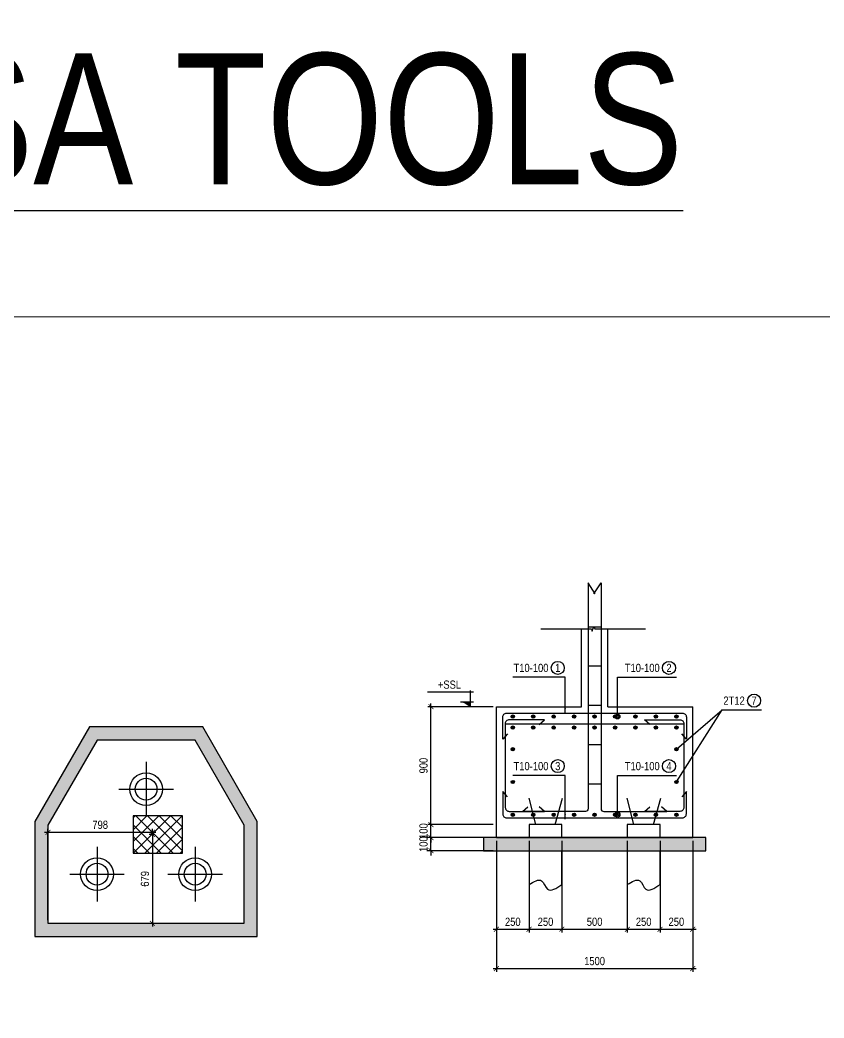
# Model space of a CAD drawing. Header units: millimetres. Extents: x -360107 to 123116000, y -52137 to 86044500.
# Drawn here: x -289887 to -283743, y 144107 to 151731 of the extents above; entities that cross this region are included whole.
import ezdxf
from ezdxf.enums import TextEntityAlignment as Align

# ---------------------------------------------------------------- set-up
doc = ezdxf.new("R2010")
doc.units = ezdxf.units.MM
doc.header["$LTSCALE"] = 100
doc.header["$MEASUREMENT"] = 0
doc.layers.get('Defpoints').update_dxf_attribs({"color": 250})
for name, color, linetype in [('02-GB-Col', 2, 'Continuous'), ('04-GB-Dim', 146, 'Continuous'), ('05-GB-Hatch', 8, 'Continuous'), ('10-GB-Text', 4, 'Continuous'), ('11-GB-Cao Do', 7, 'Continuous'), ('19-GB-Tie', 210, 'Continuous'), ('S-Dimension', 7, 'Continuous')]:
    doc.layers.add(name, color=color, linetype=linetype)
for name, color, linetype, lineweight in [('12-GB-Ky Hieu', 232, 'Continuous', 13), ('18-GB-Reinf', 10, 'Continuous', 25), ('20-GB-GC', 145, 'Continuous', 25), ('21-GB-BD', 90, 'Continuous', 25)]:
    doc.layers.add(name, color=color, linetype=linetype, lineweight=lineweight)
doc.styles.add('02-GB-VNI-Helve', font='VNI-Helve-Condense.TTF')
doc.styles.add('VNI-Helve', font='VNI-Helve-Condense.TTF')
doc.dimstyles.new('GB 25', dxfattribs={"dimscale": 0.25, "dimtxt": 250, "dimasz": 150, "dimexe": 100, "dimexo": 100, "dimgap": 100, "dimtad": 1, "dimdec": 0, "dimzin": 0, "dimdsep": 46, "dimtxsty": 'VNI-Helve', "dimblk": 'ARCHTICK', "dimcen": 100, "dimdle": 100, "dimclrd": 256, "dimclre": 256, "dimclrt": 71, "dimadec": 0, "dimazin": 0, "dimtfac": 1, "dimtdec": 0, "dimtix": 1, "dimtmove": 0, "dimatfit": 3, "dimfxl": 3.75, "dimtolj": 1, "dimtzin": 0, "dimarcsym": 0})
pattern_1 = [(50, (-314760.5, 17768.5), (71.726018, -6.275213), [7.5, -82.5]), (355, (-314760.5, 17768.5), (-13.875133, 75.219213), [6, -66]), (100.451444, (-314754.52, 17767.98), (57.850885, 68.944), [6.37402, -70.11421]), (46.1842, (-314760.5, 17788.5), (106.724133, -16.55193), [11.25, -123.75]), (96.63564, (-314751.61, 17787.12), (93.466195, 97.41186), [9.56103, -105.17138]), (351.18416, (-314760.5, 17788.5), (93.46619, 97.41186), [9, -99]), (21, (-314750.5, 17783.5), (59.690705, -40.26189), [7.5, -82.5]), (326, (-314750.5, 17783.5), (24.331533, 72.515005), [6, -66]), (71.451445, (-314745.526, 17780.145), (84.022238, 32.253115), [6.37402, -70.11421]), (37.5, (-314760.5, 17768.5), (1.2159855, 33.2893854), [0, -65.2, 0, -67, 0, -66.25]), (7.5, (-314760.5, 17768.5), (26.306954, 39.441171), [0, -38.2, 0, -63.7, 0, -25.25]), (327.5, (-314782.8, 17768.5), (53.3822436, -2.255487), [0, -25, 0, -78, 0, -103.5]), (317.5, (-314792.8, 17768.5), (58.318617, 10.010498), [0, -32.5, 0, -51.8, 0, -73.5])]

# ---------------------------------------------------------------- blocks, each defined once
blk = doc.blocks.new('*U775')
for p, q in [((0, 208.3), (0, -208.3)), ((-208.3, 0), (208.3, 0))]:
    blk.add_line(p, q)
for radius in [125, 83.3]:
    blk.add_circle((0, 0), radius)
blk = doc.blocks.new('*U251')
at = {"layer": '05-GB-Hatch'}
h = blk.add_hatch(dxfattribs=at)
h.set_pattern_fill('ANSI37', color=256, scale=20)
h.set_pattern_definition([(45, (-22, 85.18), (-44.901, 44.901), []), (135, (-22, 85.18), (-44.901, -44.901), [])])
h.paths.add_polyline_path([(378, 285.2), (0, 285.2), (0, 0), (378, 0)])
at = {"layer": '02-GB-Col', "ltscale": 0.5}
blk.add_lwpolyline([(378, 285.2), (0, 285.2), (0, 0), (378, 0)], close=True, dxfattribs=at)
blk = doc.blocks.new('_ArchTick')
at = {"color": 0, "linetype": 'ByBlock', "const_width": 0.15}
blk.add_lwpolyline([(-0.5, -0.5), (0.5, 0.5)], dxfattribs=at)
blk = doc.blocks.new('*D252')
at = {"layer": '04-GB-Dim', "lineweight": -2, "transparency": 16777216}
for p, q in [((-286271.5, 146485.5), (-286771.5, 146485.5)), ((-286746.5, 145560.5), (-286746.5, 146510.5)), ((-286271.5, 145585.5), (-286771.5, 145585.5))]:
    blk.add_line(p, q, dxfattribs=at)
at = {"layer": 'Defpoints', "color": 0, "transparency": 16777216}
for p in [(-286746.5, 146485.5), (-286246.5, 146485.5), (-286246.5, 145585.5)]:
    blk.add_point(p, dxfattribs=at)
at = {"layer": '04-GB-Dim', "lineweight": -2, "transparency": 16777216, "xscale": 37.5, "yscale": 37.5, "zscale": 37.5}
for p, rotation in [((-286746.5, 146485.5), 90), ((-286746.5, 145585.5), 270)]:
    blk.add_blockref('_ArchTick', p, dxfattribs=dict(at, rotation=rotation))
at = {"layer": '04-GB-Dim', "color": 71, "transparency": 16777216, "insert": (-286803.4, 146035.5), "char_height": 62.5, "attachment_point": 5, "rotation": 90, "style": 'VNI-Helve'}
blk.add_mtext('\\A1;900', dxfattribs=at)
blk = doc.blocks.new('*D253')
at = {"layer": '04-GB-Dim', "lineweight": -2, "transparency": 16777216}
for p, q in [((-286746.5, 145585.5), (-286746.5, 145623)), ((-286271.5, 145585.5), (-286771.5, 145585.5)), ((-286746.5, 145485.5), (-286746.5, 145585.5)), ((-286271.5, 145485.5), (-286771.5, 145485.5)), ((-286746.5, 145485.5), (-286746.5, 145448))]:
    blk.add_line(p, q, dxfattribs=at)
at = {"layer": 'Defpoints', "color": 0, "transparency": 16777216}
for p in [(-286746.5, 145585.5), (-286246.5, 145585.5), (-286246.5, 145485.5)]:
    blk.add_point(p, dxfattribs=at)
at = {"layer": '04-GB-Dim', "lineweight": -2, "transparency": 16777216, "xscale": 37.5, "yscale": 37.5, "zscale": 37.5}
for p, rotation in [((-286746.5, 145585.5), 270), ((-286746.5, 145485.5), 90)]:
    blk.add_blockref('_ArchTick', p, dxfattribs=dict(at, rotation=rotation))
at = {"layer": '04-GB-Dim', "color": 71, "transparency": 16777216, "insert": (-286803.4, 145535.5), "char_height": 62.5, "attachment_point": 5, "rotation": 90, "style": 'VNI-Helve'}
blk.add_mtext('\\A1;100', dxfattribs=at)
blk = doc.blocks.new('*D254')
at = {"layer": '04-GB-Dim', "lineweight": -2, "transparency": 16777216}
for p, q in [((-286271.5, 145485.5), (-286771.5, 145485.5)), ((-286746.5, 145485.5), (-286746.5, 145523)), ((-286746.5, 145385.5), (-286746.5, 145485.5)), ((-286271.5, 145385.5), (-286771.5, 145385.5)), ((-286746.5, 145385.5), (-286746.5, 145348))]:
    blk.add_line(p, q, dxfattribs=at)
at = {"layer": 'Defpoints', "color": 0, "transparency": 16777216}
for p in [(-286746.5, 145485.5), (-286246.5, 145485.5), (-286246.5, 145385.5)]:
    blk.add_point(p, dxfattribs=at)
at = {"layer": '04-GB-Dim', "lineweight": -2, "transparency": 16777216, "xscale": 37.5, "yscale": 37.5, "zscale": 37.5}
for p, rotation in [((-286746.5, 145485.5), 270), ((-286746.5, 145385.5), 90)]:
    blk.add_blockref('_ArchTick', p, dxfattribs=dict(at, rotation=rotation))
at = {"layer": '04-GB-Dim', "color": 71, "transparency": 16777216, "insert": (-286803.4, 145435.5), "char_height": 62.5, "attachment_point": 5, "rotation": 90, "style": 'VNI-Helve'}
blk.add_mtext('\\A1;100', dxfattribs=at)
blk = doc.blocks.new('*D255')
at = {"layer": '04-GB-Dim', "lineweight": -2, "transparency": 16777216}
for p, q in [((-286246.5, 145460.5), (-286246.5, 144760.5)), ((-285996.5, 145460.5), (-285996.5, 144760.5)), ((-286271.5, 144785.5), (-285971.5, 144785.5))]:
    blk.add_line(p, q, dxfattribs=at)
at = {"layer": 'Defpoints', "color": 0, "transparency": 16777216}
for p in [(-286246.5, 145485.5), (-285996.5, 145485.5), (-285996.5, 144785.5)]:
    blk.add_point(p, dxfattribs=at)
at = {"layer": '04-GB-Dim', "lineweight": -2, "transparency": 16777216, "xscale": 37.5, "yscale": 37.5, "zscale": 37.5, "rotation": 180}
blk.add_blockref('_ArchTick', (-286246.5, 144785.5), dxfattribs=at)
at = {"layer": '04-GB-Dim', "lineweight": -2, "transparency": 16777216, "xscale": 37.5, "yscale": 37.5, "zscale": 37.5}
blk.add_blockref('_ArchTick', (-285996.5, 144785.5), dxfattribs=at)
at = {"layer": '04-GB-Dim', "color": 71, "transparency": 16777216, "insert": (-286121.5, 144842.4), "char_height": 62.5, "attachment_point": 5, "style": 'VNI-Helve'}
blk.add_mtext('\\A1;250', dxfattribs=at)
blk = doc.blocks.new('*D256')
at = {"layer": '04-GB-Dim', "lineweight": -2, "transparency": 16777216}
for p, q in [((-285996.5, 145460.5), (-285996.5, 144760.5)), ((-285746.5, 145460.5), (-285746.5, 144760.5)), ((-286021.5, 144785.5), (-285721.5, 144785.5))]:
    blk.add_line(p, q, dxfattribs=at)
at = {"layer": 'Defpoints', "color": 0, "transparency": 16777216}
for p in [(-285996.5, 145485.5), (-285746.5, 145485.5), (-285746.5, 144785.5)]:
    blk.add_point(p, dxfattribs=at)
at = {"layer": '04-GB-Dim', "lineweight": -2, "transparency": 16777216, "xscale": 37.5, "yscale": 37.5, "zscale": 37.5, "rotation": 180}
blk.add_blockref('_ArchTick', (-285996.5, 144785.5), dxfattribs=at)
at = {"layer": '04-GB-Dim', "lineweight": -2, "transparency": 16777216, "xscale": 37.5, "yscale": 37.5, "zscale": 37.5}
blk.add_blockref('_ArchTick', (-285746.5, 144785.5), dxfattribs=at)
at = {"layer": '04-GB-Dim', "color": 71, "transparency": 16777216, "insert": (-285871.5, 144842.4), "char_height": 62.5, "attachment_point": 5, "style": 'VNI-Helve'}
blk.add_mtext('\\A1;250', dxfattribs=at)
blk = doc.blocks.new('*D257')
at = {"layer": '04-GB-Dim', "lineweight": -2, "transparency": 16777216}
for p, q in [((-285746.5, 145460.5), (-285746.5, 144760.5)), ((-285246.5, 145460.5), (-285246.5, 144760.5)), ((-285771.5, 144785.5), (-285221.5, 144785.5))]:
    blk.add_line(p, q, dxfattribs=at)
at = {"layer": 'Defpoints', "color": 0, "transparency": 16777216}
for p in [(-285746.5, 145485.5), (-285246.5, 145485.5), (-285246.5, 144785.5)]:
    blk.add_point(p, dxfattribs=at)
at = {"layer": '04-GB-Dim', "lineweight": -2, "transparency": 16777216, "xscale": 37.5, "yscale": 37.5, "zscale": 37.5, "rotation": 180}
blk.add_blockref('_ArchTick', (-285746.5, 144785.5), dxfattribs=at)
at = {"layer": '04-GB-Dim', "lineweight": -2, "transparency": 16777216, "xscale": 37.5, "yscale": 37.5, "zscale": 37.5}
blk.add_blockref('_ArchTick', (-285246.5, 144785.5), dxfattribs=at)
at = {"layer": '04-GB-Dim', "color": 71, "transparency": 16777216, "insert": (-285496.5, 144842.4), "char_height": 62.5, "attachment_point": 5, "style": 'VNI-Helve'}
blk.add_mtext('\\A1;500', dxfattribs=at)
blk = doc.blocks.new('*D258')
at = {"layer": '04-GB-Dim', "lineweight": -2, "transparency": 16777216}
for p, q in [((-285246.5, 145460.5), (-285246.5, 144760.5)), ((-284996.5, 145460.5), (-284996.5, 144760.5)), ((-285271.5, 144785.5), (-284971.5, 144785.5))]:
    blk.add_line(p, q, dxfattribs=at)
at = {"layer": 'Defpoints', "color": 0, "transparency": 16777216}
for p in [(-285246.5, 145485.5), (-284996.5, 145485.5), (-284996.5, 144785.5)]:
    blk.add_point(p, dxfattribs=at)
at = {"layer": '04-GB-Dim', "lineweight": -2, "transparency": 16777216, "xscale": 37.5, "yscale": 37.5, "zscale": 37.5, "rotation": 180}
blk.add_blockref('_ArchTick', (-285246.5, 144785.5), dxfattribs=at)
at = {"layer": '04-GB-Dim', "lineweight": -2, "transparency": 16777216, "xscale": 37.5, "yscale": 37.5, "zscale": 37.5}
blk.add_blockref('_ArchTick', (-284996.5, 144785.5), dxfattribs=at)
at = {"layer": '04-GB-Dim', "color": 71, "transparency": 16777216, "insert": (-285121.5, 144842.4), "char_height": 62.5, "attachment_point": 5, "style": 'VNI-Helve'}
blk.add_mtext('\\A1;250', dxfattribs=at)
blk = doc.blocks.new('*D259')
at = {"layer": '04-GB-Dim', "lineweight": -2, "transparency": 16777216}
for p, q in [((-284996.5, 145460.5), (-284996.5, 144760.5)), ((-284746.5, 145460.5), (-284746.5, 144760.5)), ((-285021.5, 144785.5), (-284721.5, 144785.5))]:
    blk.add_line(p, q, dxfattribs=at)
at = {"layer": 'Defpoints', "color": 0, "transparency": 16777216}
for p in [(-284996.5, 145485.5), (-284746.5, 145485.5), (-284746.5, 144785.5)]:
    blk.add_point(p, dxfattribs=at)
at = {"layer": '04-GB-Dim', "lineweight": -2, "transparency": 16777216, "xscale": 37.5, "yscale": 37.5, "zscale": 37.5, "rotation": 180}
blk.add_blockref('_ArchTick', (-284996.5, 144785.5), dxfattribs=at)
at = {"layer": '04-GB-Dim', "lineweight": -2, "transparency": 16777216, "xscale": 37.5, "yscale": 37.5, "zscale": 37.5}
blk.add_blockref('_ArchTick', (-284746.5, 144785.5), dxfattribs=at)
at = {"layer": '04-GB-Dim', "color": 71, "transparency": 16777216, "insert": (-284871.5, 144842.4), "char_height": 62.5, "attachment_point": 5, "style": 'VNI-Helve'}
blk.add_mtext('\\A1;250', dxfattribs=at)
blk = doc.blocks.new('*D260')
at = {"layer": '04-GB-Dim', "lineweight": -2, "transparency": 16777216}
for p, q in [((-286246.5, 145460.5), (-286246.5, 144460.5)), ((-284746.5, 145460.5), (-284746.5, 144460.5)), ((-286271.5, 144485.5), (-284721.5, 144485.5))]:
    blk.add_line(p, q, dxfattribs=at)
at = {"layer": 'Defpoints', "color": 0, "transparency": 16777216}
for p in [(-286246.5, 145485.5), (-284746.5, 145485.5), (-284746.5, 144485.5)]:
    blk.add_point(p, dxfattribs=at)
at = {"layer": '04-GB-Dim', "lineweight": -2, "transparency": 16777216, "xscale": 37.5, "yscale": 37.5, "zscale": 37.5, "rotation": 180}
blk.add_blockref('_ArchTick', (-286246.5, 144485.5), dxfattribs=at)
at = {"layer": '04-GB-Dim', "lineweight": -2, "transparency": 16777216, "xscale": 37.5, "yscale": 37.5, "zscale": 37.5}
blk.add_blockref('_ArchTick', (-284746.5, 144485.5), dxfattribs=at)
at = {"layer": '04-GB-Dim', "color": 71, "transparency": 16777216, "insert": (-285496.5, 144542.4), "char_height": 62.5, "attachment_point": 5, "style": 'VNI-Helve'}
blk.add_mtext('\\A1;1500', dxfattribs=at)
blk = doc.blocks.new('CAODODAM')
at = {"layer": '11-GB-Cao Do'}
h = blk.add_hatch(color=7, dxfattribs=at)
edge = h.paths.add_edge_path()
edge.add_line((-469, 240), (0, 240))
edge.add_line((0, 240), (0, 0))
edge.add_ellipse((-529, -455), major_axis=(0, 698), ratio=1, start_angle=-49.2955, end_angle=-4.9248)
at = {"layer": '11-GB-Cao Do', "color": 7}
for p, q in [((-2091, 720), (160, 720)), ((0, 787), (0, 0)), ((-469, 240), (160, 240)), ((492, 0), (-492, 0))]:
    blk.add_line(p, q, dxfattribs=at)
at = {"layer": '11-GB-Cao Do', "color": 7, "extrusion": (0, 0, -1)}
blk.add_ellipse((-529, -455), major_axis=(0, 698), ratio=1, start_param=0.085793, end_param=0.860207, dxfattribs=at)
at = {"layer": '11-GB-Cao Do', "color": 7, "style": '02-GB-VNI-Helve'}
blk.add_attdef('2', text='', height=400, dxfattribs=at).set_placement((-1016, 1080), align=Align.MIDDLE)
blk = doc.blocks.new('*U261')
at = {"layer": '05-GB-Hatch', "linetype": 'Continuous'}
blk.add_spline([(-125, -458.8, 0), (-29.8, -429.5), (16.1, -494), (125, -458.8, 0)], degree=3, dxfattribs=at)
at = {"layer": '18-GB-Reinf'}
for p, q in [((-75, 0), (-126.1, 200.2)), ((75, 0), (130.2, 200.2))]:
    blk.add_line(p, q, dxfattribs=at)
at = {"layer": '21-GB-BD', "ltscale": 20}
blk.add_lwpolyline([(125, -100), (125, 0), (-125, 0), (-125, -100)], dxfattribs=at)
at = {"layer": '21-GB-BD', "ltscale": 20, "elevation": 0}
for points in [[(-125, -200), (-125, -458.6)], [(125, -458.6), (125, -200)]]:
    blk.add_lwpolyline(points, dxfattribs=at)
blk = doc.blocks.new('*U262')
at = {"layer": '18-GB-Reinf', "elevation": 0}
for points in [[(9.1, 616.5), (-26.5, 576), (-26.5, 746, -0.414214), (3.5, 776), (1346.1, 775.7, -0.414214), (1376.1, 745.7), (1376.1, 576), (1340.5, 616.5)], [(252.1, 689.8), (292.6, 725.4), (22.4, 725.4, 0.414214), (-7.6, 695.4), (-7.4, 55.7, 0.414214), (22.6, 25.7), (292.8, 25.7), (252.3, 61.2)], [(1097.5, 689.8), (1057, 725.4), (1327.2, 725.4, -0.414214), (1357.2, 695.4), (1357.3, 55.7, -0.414214), (1327.3, 25.7), (1057.1, 25.7), (1097.6, 61.2)], [(9.2, 135.9), (-26.3, 176.4), (-26.3, 6.1, 0.414214), (3.7, -23.9), (1346.3, -23.6, 0.414214), (1376.3, 6.4), (1376.3, 176.7), (1340.7, 136.2)]]:
    blk.add_lwpolyline(points, format="xyb", dxfattribs=at)
blk = doc.blocks.new('rebar')
at = {"layer": '18-GB-Reinf', "transparency": 33554503}
h = blk.add_hatch(color=256, dxfattribs=at)
h.dxf.hatch_style = 1
edge = h.paths.add_edge_path()
edge.add_arc((0, 0), 10.8, 0, 360)
at = {"layer": '18-GB-Reinf'}
blk.add_circle((0, 0), 12.5, dxfattribs=at)
blk = doc.blocks.new('*U675')
at = {"layer": '20-GB-GC', "color": 145}
blk.add_circle((193.5, 31.2), 50, dxfattribs=at)
at = {"layer": '10-GB-Text', "style": '02-GB-VNI-Helve'}
blk.add_attdef('DAIC', text='', height=25, dxfattribs=at).set_placement((297.2, 123.6), align=Align.MIDDLE_LEFT)
blk.add_attdef('DAIO', (297.9, 65.8), '', height=25, dxfattribs=at)
blk.add_attdef('DAI', text='', height=62.5, dxfattribs=at).set_placement((122.5, 31.2), align=Align.MIDDLE_RIGHT)
at = {"layer": '10-GB-Text', "color": 141, "style": '02-GB-VNI-Helve'}
blk.add_attdef('A', text='', height=62.5, rotation=360, dxfattribs=at).set_placement((193.5, 31.2), align=Align.MIDDLE_CENTER)
blk = doc.blocks.new('*U392')
at = {"layer": '05-GB-Hatch'}
blk.add_lwpolyline([(-311, 594.4), (76.5, 594.3), (82.8, 577.2), (95.3, 611.5), (101.5, 594.3), (489.3, 594.3)], dxfattribs=at)
at = {"layer": '18-GB-Reinf', "elevation": 0}
for points in [[(104.7, 860.9), (50, 945.9), (50, -780, -0.414214), (30, -800), (-451.3, -800), (-410.8, -764.5)], [(95.3, 860.9), (150, 945.9), (150, -780, 0.414214), (170, -800), (651.3, -800), (610.8, -764.5)]]:
    blk.add_lwpolyline(points, format="xyb", dxfattribs=at)
at = {"layer": '19-GB-Tie'}
for p, q in [((50, 611, 0), (150, 611, 0)), ((50, 311, 0), (150, 311, 0)), ((50, 11, 0), (150, 11, 0)), ((50, -289, 0), (150, -289, 0)), ((50, -589, 0), (150, -589, 0))]:
    blk.add_line(p, q, dxfattribs=at)
at = {"layer": '21-GB-BD'}
for p, q in [((0, 0), (0, 594.3)), ((200, 0), (200, 594.3))]:
    blk.add_line(p, q, dxfattribs=at)
blk = doc.blocks.new('*D271')
at = {"layer": 'Defpoints', "color": 0, "transparency": 16777216}
for p in [(-288875, 145526.5), (-288875, 145509.9), (-289673.5, 144831)]:
    blk.add_point(p, dxfattribs=at)
at = {"layer": 'S-Dimension', "lineweight": -2, "transparency": 16777216}
for p, q in [((-289673.5, 144856), (-289673.5, 145551.5)), ((-288875, 145534.9), (-288875, 145551.5)), ((-289698.5, 145526.5), (-288850, 145526.5))]:
    blk.add_line(p, q, dxfattribs=at)
at = {"layer": 'S-Dimension', "lineweight": -2, "transparency": 16777216, "xscale": 37.5, "yscale": 37.5, "zscale": 37.5, "rotation": 180}
blk.add_blockref('_ArchTick', (-289673.5, 145526.5), dxfattribs=at)
at = {"layer": 'S-Dimension', "lineweight": -2, "transparency": 16777216, "xscale": 37.5, "yscale": 37.5, "zscale": 37.5}
blk.add_blockref('_ArchTick', (-288875, 145526.5), dxfattribs=at)
at = {"layer": 'S-Dimension', "color": 71, "transparency": 16777216, "insert": (-289274.3, 145583.4), "char_height": 62.5, "attachment_point": 5, "style": 'VNI-Helve'}
blk.add_mtext('\\A1;798', dxfattribs=at)
blk = doc.blocks.new('*D272')
at = {"layer": 'Defpoints', "color": 0, "transparency": 16777216}
for p in [(-288834.5, 145509.9), (-289673.5, 144831), (-288875, 144831)]:
    blk.add_point(p, dxfattribs=at)
at = {"layer": 'S-Dimension', "lineweight": -2, "transparency": 16777216}
for p, q in [((-288875, 145534.9), (-288875, 144806)), ((-288859.5, 145509.9), (-288900, 145509.9)), ((-289648.5, 144831), (-288850, 144831))]:
    blk.add_line(p, q, dxfattribs=at)
at = {"layer": 'S-Dimension', "lineweight": -2, "transparency": 16777216, "xscale": 37.5, "yscale": 37.5, "zscale": 37.5}
for p, rotation in [((-288875, 145509.9), 90), ((-288875, 144831), 270)]:
    blk.add_blockref('_ArchTick', p, dxfattribs=dict(at, rotation=rotation))
at = {"layer": 'S-Dimension', "color": 71, "transparency": 16777216, "insert": (-288931.9, 145170.5), "char_height": 62.5, "attachment_point": 5, "rotation": 90, "style": 'VNI-Helve'}
blk.add_mtext('\\A1;679', dxfattribs=at)

msp = doc.modelspace()

# ---------------------------------------------------------------- hatches: boundary and pattern name
at = {"layer": '05-GB-Hatch'}
h = msp.add_hatch(dxfattribs=at)
h.set_pattern_fill('AR-CONC', color=256, scale=10, style=0)
h.set_pattern_definition(pattern_1)
h.paths.add_polyline_path([(-289773.5, 144731), (-288073.5, 144731), (-288073.5, 145607.8), (-288490.8, 146330.5), (-289356.2, 146330.5), (-289773.5, 145607.8)])
h.paths.add_polyline_path([(-289673.5, 144831), (-288173.5, 144831), (-288173.5, 145581), (-288548.5, 146230.5), (-289298.5, 146230.5), (-289673.5, 145581)], flags=16)
h = msp.add_hatch(dxfattribs=at)
h.set_pattern_fill('AR-CONC', color=256, scale=10, style=0)
h.set_pattern_definition(pattern_1)
h.paths.add_polyline_path([(-286346.5, 145385.5), (-284646.5, 145385.5), (-284646.5, 145485.5), (-286346.5, 145485.5)])

# ---------------------------------------------------------------- linework, layer by layer
for points in [[(-289773.5, 144731), (-288073.5, 144731), (-288073.5, 145607.8), (-288490.8, 146330.5), (-289356.2, 146330.5), (-289773.5, 145607.8)], [(-286346.5, 145385.5), (-284646.5, 145385.5), (-284646.5, 145485.5), (-286346.5, 145485.5), (-286346.5, 145385.5)]]:
    msp.add_lwpolyline(points, close=True, dxfattribs=at)
at = {"layer": '12-GB-Ky Hieu'}
msp.add_lwpolyline([(-297468, 149463.6), (-211650, 149463.6), (-211650, 141624.2), (-297468, 141624.2)], close=True, dxfattribs=at)
at = {"layer": '18-GB-Reinf', "elevation": 0}
msp.add_lwpolyline([(-286179.1, 146355.9), (-284814.3, 146355.9)], dxfattribs=at)
at = {"layer": '21-GB-BD'}
for p, q in [((-286246.5, 145485.5), (-286246.5, 146485.5)), ((-286246.5, 146485.5), (-285596.5, 146485.5)), ((-285396.5, 146485.5), (-284746.5, 146485.5)), ((-284746.5, 145485.5), (-284746.5, 146485.5)), ((-286246.5, 145485.5), (-284746.5, 145485.5))]:
    msp.add_line(p, q, dxfattribs=at)
msp.add_lwpolyline([(-289673.5, 144831), (-288173.5, 144831), (-288173.5, 145581), (-288548.5, 146230.5), (-289298.5, 146230.5), (-289673.5, 145581), (-289673.5, 144831)], close=True, dxfattribs=at)

# ---------------------------------------------------------------- block references
for name, p in [('*U775', (-288923.5, 145855.5)), ('*U251', (-289023.5, 145367.3)), ('*U775', (-289298.5, 145206)), ('*U775', (-288548.5, 145206))]:
    msp.add_blockref(name, p)
at = {"layer": '04-GB-Dim'}
for p, values in [((-285971.5, 146750.5), {'A': '1', 'DAI': 'T10-100'}), ((-285121.5, 146750.5), {'A': '2', 'DAI': 'T10-100'}), ((-284471.5, 146500.5), {'A': '7', 'DAI': '2T12'}), ((-285971.5, 146000.5), {'A': '3', 'DAI': 'T10-100'}), ((-285121.5, 146000.5), {'A': '4', 'DAI': 'T10-100'})]:
    msp.add_blockref('*U675', p, dxfattribs=at).add_auto_attribs(values)
at = {"layer": '11-GB-Cao Do', "xscale": 0.15625, "yscale": 0.15625, "zscale": 0.15625}
msp.add_blockref('CAODODAM', (-286446.5, 146485.5), dxfattribs=at).add_auto_attribs({'2': '+SSL'})
at = {"layer": '18-GB-Reinf'}
for name, p in [('*U392', (-285596.5, 146485.5)), ('*U262', (-286171.5, 145660.5)), ('rebar', (-286121.5, 146410.5)), ('rebar', (-285965.2, 146410.5)), ('rebar', (-285809, 146410.5)), ('rebar', (-285652.8, 146410.5)), ('rebar', (-285496.5, 146410.5)), ('rebar', (-285340.2, 146410.5)), ('rebar', (-285184, 146410.5)), ('rebar', (-285027.8, 146410.5)), ('rebar', (-284871.5, 146410.5)), ('rebar', (-286121.5, 146326)), ('rebar', (-285965.2, 146326)), ('rebar', (-285809, 146326)), ('rebar', (-285652.8, 146326)), ('rebar', (-285496.5, 146326)), ('rebar', (-285340.2, 146326)), ('rebar', (-285184, 146326)), ('rebar', (-285027.8, 146326)), ('rebar', (-284871.5, 146326)), ('rebar', (-286121.5, 146160.5)), ('rebar', (-284871.5, 146160.5)), ('rebar', (-286121.5, 145910.5)), ('rebar', (-284871.5, 145910.5)), ('rebar', (-286121.5, 145660.5)), ('rebar', (-285965.2, 145660.5)), ('rebar', (-285809, 145660.5)), ('rebar', (-285652.8, 145660.5)), ('rebar', (-285496.5, 145660.5)), ('rebar', (-285340.2, 145660.5)), ('rebar', (-285184, 145660.5)), ('rebar', (-285027.8, 145660.5)), ('rebar', (-284871.5, 145660.5))]:
    msp.add_blockref(name, p, dxfattribs=at)
at = {"layer": '21-GB-BD'}
for p in [(-285871.5, 145585.5), (-285121.5, 145585.5)]:
    msp.add_blockref('*U261', p, dxfattribs=at)

# ---------------------------------------------------------------- texts
at = {"layer": '10-GB-Text', "color": 2, "style": 'VNI-Helve'}
msp.add_text('%%UTHÖ VIEÄN CSA TOOLS', height=1000, rotation=360, dxfattribs=at).set_placement((-290963.2, 150476), align=Align.CENTER)

# ---------------------------------------------------------------- dimensions: what is measured, and where the dimension line sits
at = {"layer": '04-GB-Dim'}
for p1, p2, distance, picture, middle in [((-286246.5, 145585.5), (-286246.5, 146485.5), 500, '*D252', (-286803.4, 146035.5)), ((-286246.5, 145485.5), (-286246.5, 145585.5), 500, '*D253', (-286803.4, 145535.5)), ((-286246.5, 145385.5), (-286246.5, 145485.5), 500, '*D254', (-286803.4, 145435.5)), ((-286246.5, 145485.5), (-285996.5, 145485.5), -700, '*D255', (-286121.5, 144842.4)), ((-286246.5, 145485.5), (-284746.5, 145485.5), -1000, '*D260', (-285496.5, 144542.4)), ((-285996.5, 145485.5), (-285746.5, 145485.5), -700, '*D256', (-285871.5, 144842.4)), ((-285746.5, 145485.5), (-285246.5, 145485.5), -700, '*D257', (-285496.5, 144842.4)), ((-285246.5, 145485.5), (-284996.5, 145485.5), -700, '*D258', (-285121.5, 144842.4)), ((-284996.5, 145485.5), (-284746.5, 145485.5), -700, '*D259', (-284871.5, 144842.4))]:
    dim = msp.add_aligned_dim(p1=p1, p2=p2, distance=distance, dimstyle='GB 25', dxfattribs=at)
    dim.commit()
    dim.dimension.update_dxf_attribs({"geometry": picture, "text_midpoint": middle})
at = {"layer": 'S-Dimension'}
dim = msp.add_linear_dim(base=(-288875, 145526.5), p1=(-289673.5, 144831), p2=(-288875, 145509.911261), dimstyle='GB 25', dxfattribs=at)
dim.commit()
dim.dimension.update_dxf_attribs({"geometry": '*D271', "text_midpoint": (-289274.25, 145583.4166667)})
dim = msp.add_linear_dim(base=(-288875, 144831), p1=(-288834.5, 145509.9), p2=(-289673.5, 144831), angle=90, dimstyle='GB 25', dxfattribs=at)
dim.commit()
dim.dimension.update_dxf_attribs({"geometry": '*D272', "text_midpoint": (-288931.9, 145170.5)})

# ---------------------------------------------------------------- leaders
at = {"layer": '04-GB-Dim'}
for points in [[(-285721.5, 146435.5), (-285721.5, 146710.5), (-286121.5, 146710.5)], [(-285721.5, 145625.5), (-285721.5, 145960.5), (-286121.5, 145960.5)]]:
    msp.add_leader(points, dimstyle='GB 25', dxfattribs=at)
for points in [[(-285321.5, 146410.5), (-285321.5, 146710.5), (-284871.5, 146710.5)], [(-285321.5, 145660.5), (-285321.5, 145960.5), (-284871.5, 145960.5)]]:
    msp.add_leader(points, dimstyle='GB 25', override={"dimasz": 150, "dimldrblk": 'Origin2'}, dxfattribs=at)
at = {"layer": '04-GB-Dim', "has_arrowhead": 0}
for points in [[(-284871.5, 145910.5), (-284521.5, 146460.5), (-284221.5, 146460.5)], [(-284871.5, 146160.5), (-284521.5, 146460.5), (-284221.5, 146460.5)]]:
    msp.add_leader(points, dimstyle='GB 25', dxfattribs=at)

doc.saveas('drawing.dxf')
